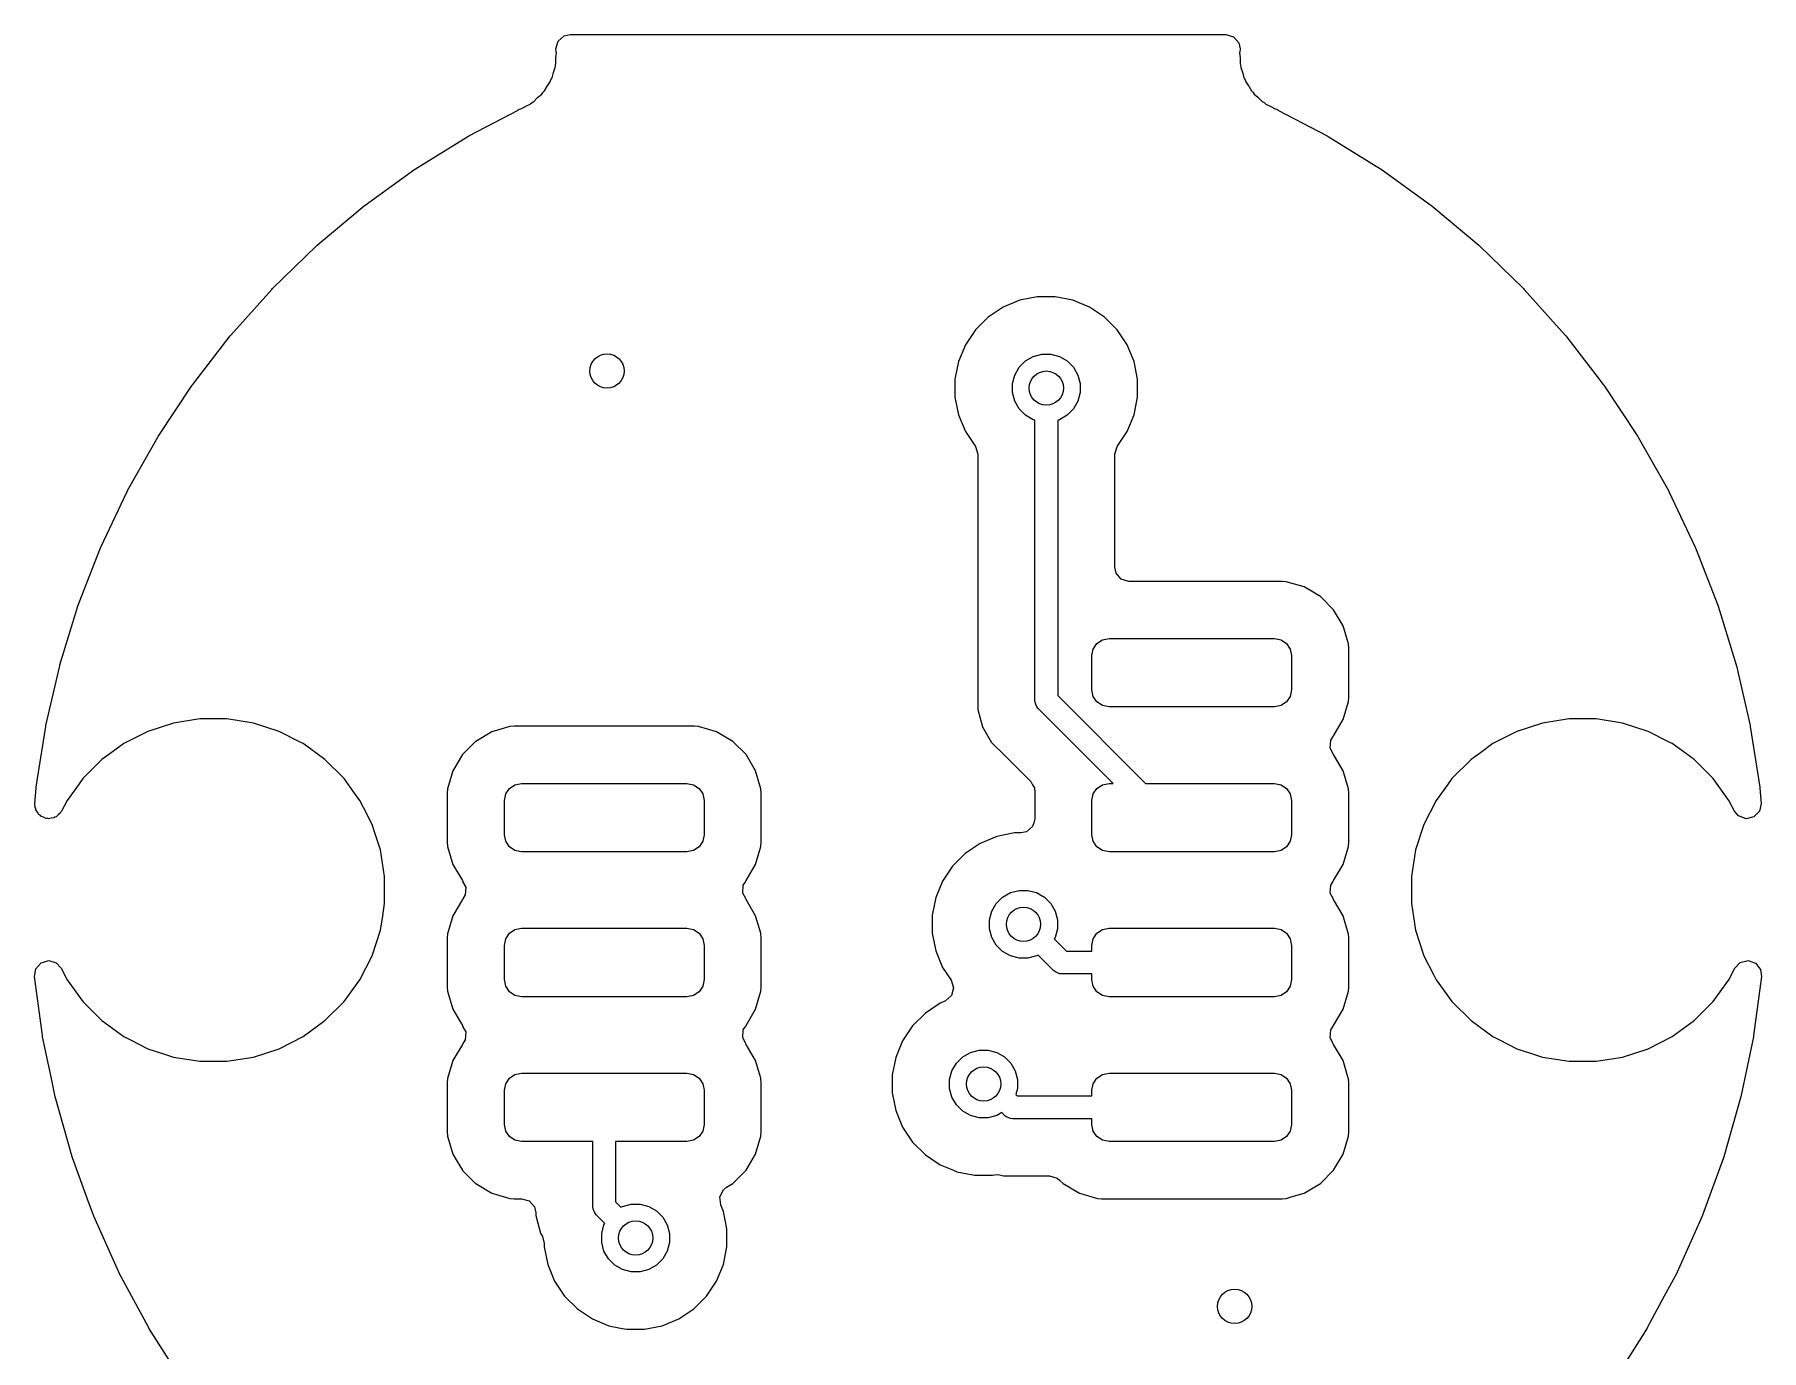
# Model space of a CAD drawing. Extents: x 3.639 to 4.235, y -4.372 to -3.642.
# Drawn here: x 3.639 to 4.235, y -4.096 to -3.642 of the extents above; entities that cross this region are included whole.
import ezdxf

# ---------------------------------------------------------------- set-up
doc = ezdxf.new("R2010")
doc.units = 0
doc.header["$MEASUREMENT"] = 0
doc.layers.add('BLACK', color=7, linetype='CONTINUOUS')

msp = doc.modelspace()

# ---------------------------------------------------------------- linework, layer by layer
at = {"layer": 'BLACK', "linetype": 'CONTINUOUS'}
for p, q in [((3.81898, -3.64663), (3.81975, -3.64399)), ((3.81898, -3.6468), (3.81898, -3.64663)), ((3.81906, -3.64769), (3.81898, -3.6468)), ((3.81975, -3.64399), (3.82183, -3.64219)), ((3.82183, -3.64219), (3.82386, -3.64175)), ((3.82386, -3.64175), (4.05016, -3.64175)), ((4.05016, -3.64175), (4.0528, -3.64253)), ((4.0528, -3.64253), (4.0546, -3.64461)), ((4.0546, -3.64461), (4.05504, -3.64663)), ((4.05504, -3.6468), (4.05496, -3.64769)), ((4.05504, -3.64663), (4.05504, -3.6468)), ((3.81872, -3.65318), (3.81878, -3.65241)), ((3.81878, -3.65241), (3.81898, -3.65167)), ((3.81898, -3.64983), (3.81912, -3.64801)), ((3.81898, -3.65167), (3.81898, -3.64983)), ((3.81912, -3.64801), (3.81906, -3.64769)), ((4.05496, -3.64769), (4.0549, -3.64801)), ((4.0549, -3.64801), (4.0549, -3.64801)), ((4.0549, -3.64801), (4.05504, -3.64983)), ((4.05504, -3.64983), (4.05504, -3.65167)), ((4.05504, -3.65167), (4.05524, -3.65241)), ((4.05524, -3.65241), (4.05527, -3.65286)), ((4.05527, -3.65286), (4.05527, -3.65286)), ((4.05527, -3.65286), (4.0553, -3.65318)), ((3.81606, -3.65943), (3.81699, -3.65807)), ((3.81699, -3.65807), (3.81725, -3.65735)), ((3.81725, -3.65735), (3.81763, -3.65668)), ((3.81763, -3.65668), (3.81811, -3.65491)), ((3.81811, -3.65491), (3.81872, -3.65318)), ((4.0553, -3.65318), (4.0553, -3.65318)), ((4.0553, -3.65318), (4.05585, -3.65473)), ((4.05585, -3.65473), (4.05596, -3.65509)), ((4.05596, -3.65509), (4.05638, -3.65668)), ((4.05638, -3.65668), (4.05654, -3.65696)), ((4.05654, -3.65696), (4.05692, -3.65777)), ((4.05692, -3.65777), (4.05703, -3.65807)), ((4.05703, -3.65807), (4.05703, -3.65807)), ((4.05703, -3.65807), (4.05795, -3.65943)), ((3.81109, -3.665), (3.81137, -3.66484)), ((3.81137, -3.66484), (3.81266, -3.66354)), ((3.81266, -3.66354), (3.81406, -3.66235)), ((3.81406, -3.66235), (3.81449, -3.66172)), ((3.81449, -3.66172), (3.81504, -3.66117)), ((3.81504, -3.66117), (3.81586, -3.65975)), ((3.81586, -3.65975), (3.81606, -3.65943)), ((4.05795, -3.65943), (4.05806, -3.65959)), ((4.05806, -3.65959), (4.05898, -3.66117)), ((4.05898, -3.66117), (4.05952, -3.66172)), ((4.05952, -3.66172), (4.05952, -3.66172)), ((4.05952, -3.66172), (4.05996, -3.66235)), ((4.05996, -3.66235), (4.06121, -3.66342)), ((4.06121, -3.66342), (4.06121, -3.66342)), ((4.06121, -3.66342), (4.06135, -3.66354)), ((4.06135, -3.66354), (4.06265, -3.66484)), ((4.06265, -3.66484), (4.06331, -3.66523)), ((3.78886, -3.67674), (3.80595, -3.6678)), ((3.80595, -3.6678), (3.80599, -3.66778)), ((3.80599, -3.66778), (3.80645, -3.66755)), ((3.80645, -3.66755), (3.80688, -3.66743)), ((3.80688, -3.66743), (3.80841, -3.66655)), ((3.80841, -3.66655), (3.80852, -3.66649)), ((3.80852, -3.66649), (3.80853, -3.66649)), ((3.80853, -3.66649), (3.80863, -3.66644)), ((3.80863, -3.66644), (3.81011, -3.66573)), ((3.81011, -3.66573), (3.81036, -3.66552)), ((3.81036, -3.66552), (3.81109, -3.665)), ((4.06331, -3.66523), (4.0639, -3.66573)), ((4.0639, -3.66573), (4.06538, -3.66644)), ((4.06538, -3.66644), (4.06549, -3.66649)), ((4.06549, -3.66649), (4.06561, -3.66655)), ((4.06561, -3.66655), (4.06714, -3.66743)), ((4.06714, -3.66743), (4.06757, -3.66755)), ((4.06757, -3.66755), (4.06803, -3.66778)), ((4.06803, -3.66778), (4.06804, -3.66779)), ((4.06804, -3.66779), (4.06807, -3.66781)), ((4.06807, -3.66781), (4.08515, -3.67674)), ((3.78856, -3.67692), (3.78886, -3.67674)), ((4.08515, -3.67674), (4.08546, -3.67692)), ((3.77055, -3.68806), (3.78856, -3.67692)), ((4.08546, -3.67692), (4.10346, -3.68806)), ((3.7531, -3.70065), (3.77026, -3.68825)), ((3.77026, -3.68825), (3.77055, -3.68806)), ((4.10346, -3.68806), (4.10375, -3.68825)), ((4.10375, -3.68825), (4.12091, -3.70065)), ((3.75283, -3.70087), (3.7531, -3.70065)), ((4.12091, -3.70065), (4.12119, -3.70087)), ((3.73661, -3.71447), (3.75283, -3.70087)), ((4.12119, -3.70087), (4.13741, -3.71447)), ((3.72114, -3.72944), (3.73635, -3.7147)), ((3.73635, -3.7147), (3.73661, -3.71447)), ((4.13741, -3.71447), (4.13767, -3.7147)), ((4.13767, -3.7147), (4.14526, -3.72206)), ((4.14526, -3.72206), (4.15287, -3.72944)), ((3.70679, -3.74548), (3.7209, -3.72969)), ((3.7209, -3.72969), (3.72114, -3.72944)), ((4.15287, -3.72944), (4.15312, -3.72969)), ((4.15312, -3.72969), (4.16722, -3.74548)), ((3.97326, -3.73585), (3.9681, -3.7393)), ((3.979, -3.73347), (3.97326, -3.73585)), ((3.97326, -3.73585), (3.97326, -3.73585)), ((3.98508, -3.73226), (3.979, -3.73347)), ((3.979, -3.73347), (3.979, -3.73347)), ((3.99129, -3.73226), (3.98508, -3.73226)), ((3.98508, -3.73226), (3.98508, -3.73226)), ((3.99738, -3.73347), (3.99129, -3.73226)), ((3.99129, -3.73226), (3.99129, -3.73226)), ((4.00312, -3.73585), (3.99738, -3.73347)), ((3.99738, -3.73347), (3.99738, -3.73347)), ((4.00828, -3.7393), (4.00312, -3.73585)), ((4.00312, -3.73585), (4.00312, -3.73585)), ((3.9681, -3.7393), (3.96371, -3.74369)), ((3.9681, -3.7393), (3.9681, -3.7393)), ((4.01267, -3.74369), (4.00828, -3.7393)), ((4.00828, -3.7393), (4.00828, -3.7393)), ((3.69363, -3.7625), (3.70657, -3.74574)), ((3.70657, -3.74574), (3.70679, -3.74548)), ((3.96371, -3.74369), (3.96026, -3.74885)), ((3.96371, -3.74369), (3.96371, -3.74369)), ((4.01612, -3.74885), (4.01267, -3.74369)), ((4.01267, -3.74369), (4.01267, -3.74369)), ((4.16722, -3.74548), (4.16745, -3.74575)), ((4.16745, -3.74575), (4.17392, -3.75412)), ((3.96026, -3.74885), (3.95788, -3.75459)), ((3.96026, -3.74885), (3.96026, -3.74885)), ((3.981, -3.75441), (3.98367, -3.75287)), ((3.98367, -3.75287), (3.98665, -3.75207)), ((3.98665, -3.75207), (3.98973, -3.75207)), ((3.98973, -3.75207), (3.99271, -3.75287)), ((3.99271, -3.75287), (3.99538, -3.75441)), ((4.01849, -3.75459), (4.01612, -3.74885)), ((4.01612, -3.74885), (4.01612, -3.74885)), ((4.17392, -3.75412), (4.17787, -3.75924)), ((3.95788, -3.75459), (3.95667, -3.76068)), ((3.95788, -3.75459), (3.95788, -3.75459)), ((3.97648, -3.76224), (3.97728, -3.75926)), ((3.97728, -3.75926), (3.97882, -3.75659)), ((3.97882, -3.75659), (3.981, -3.75441)), ((3.99538, -3.75441), (3.99756, -3.75659)), ((3.99756, -3.75659), (3.9991, -3.75926)), ((3.9991, -3.75926), (3.9999, -3.76224)), ((4.0197, -3.76068), (4.01849, -3.75459)), ((4.01849, -3.75459), (4.01849, -3.75459)), ((4.01849, -3.75459), (4.01849, -3.75459)), ((4.17787, -3.75924), (4.18038, -3.7625)), ((3.68173, -3.78043), (3.69343, -3.76279)), ((3.69343, -3.76279), (3.69363, -3.7625)), ((3.95667, -3.76068), (3.95667, -3.76688)), ((3.97648, -3.76532), (3.97648, -3.76224)), ((3.97728, -3.7683), (3.97648, -3.76532)), ((3.9999, -3.76532), (3.9991, -3.7683)), ((3.9999, -3.76224), (3.9999, -3.76532)), ((4.0197, -3.76688), (4.0197, -3.76068)), ((4.0197, -3.76068), (4.0197, -3.76068)), ((4.0197, -3.76068), (4.0197, -3.76068)), ((4.18038, -3.7625), (4.18059, -3.76279)), ((4.18059, -3.76279), (4.19229, -3.78043)), ((3.95667, -3.76688), (3.95788, -3.77297)), ((3.97882, -3.77097), (3.97728, -3.7683)), ((3.981, -3.77315), (3.97882, -3.77097)), ((3.99756, -3.77097), (3.99538, -3.77315)), ((3.9991, -3.7683), (3.99756, -3.77097)), ((4.01849, -3.77297), (4.0197, -3.76688)), ((3.95788, -3.77297), (3.95788, -3.77297)), ((3.95788, -3.77297), (3.96026, -3.77871)), ((3.98367, -3.77469), (3.981, -3.77315)), ((3.98425, -3.77485), (3.98367, -3.77469)), ((3.98425, -3.87153), (3.98425, -3.77485)), ((3.99271, -3.77469), (3.99213, -3.77485)), ((3.99213, -3.77485), (3.99213, -3.8699)), ((3.99538, -3.77315), (3.99271, -3.77469)), ((4.01612, -3.77871), (4.01849, -3.77297)), ((3.67114, -3.79917), (3.68154, -3.78073)), ((3.68154, -3.78073), (3.68173, -3.78043)), ((3.96026, -3.77871), (3.96026, -3.77871)), ((3.96026, -3.77871), (3.96372, -3.78389)), ((3.96372, -3.78389), (3.96455, -3.78652)), ((4.01183, -3.7866), (4.01261, -3.78397)), ((4.01261, -3.78397), (4.01265, -3.78389)), ((4.01265, -3.78389), (4.01612, -3.77871)), ((4.01612, -3.77871), (4.01612, -3.77871)), ((4.01612, -3.77871), (4.01612, -3.77871)), ((4.19229, -3.78043), (4.19247, -3.78073)), ((4.19247, -3.78073), (4.19579, -3.7866)), ((3.96455, -3.78652), (3.96455, -3.7866)), ((3.96455, -3.7866), (3.96455, -3.86812)), ((4.01183, -3.82561), (4.01183, -3.7866)), ((4.19579, -3.7866), (4.20287, -3.79917)), ((3.66193, -3.81862), (3.67098, -3.79948)), ((3.67098, -3.79948), (3.67114, -3.79917)), ((4.20287, -3.79917), (4.20304, -3.79948)), ((4.20304, -3.79948), (4.21209, -3.81862)), ((3.65529, -3.83571), (3.66179, -3.81894)), ((3.66179, -3.81894), (3.66193, -3.81862)), ((4.21209, -3.81862), (4.21222, -3.81894)), ((4.21222, -3.81894), (4.21988, -3.83868)), ((4.01227, -3.82764), (4.01183, -3.82561)), ((4.01407, -3.82972), (4.01227, -3.82764)), ((4.01671, -3.83049), (4.01407, -3.82972)), ((4.06952, -3.83049), (4.01671, -3.83049)), ((4.07097, -3.83061), (4.06952, -3.83049)), ((4.06952, -3.83049), (4.06952, -3.83049)), ((4.07718, -3.83241), (4.07097, -3.83061)), ((4.07097, -3.83061), (4.07097, -3.83061)), ((3.65414, -3.83868), (3.65529, -3.83571)), ((4.08275, -3.83571), (4.07718, -3.83241)), ((4.07718, -3.83241), (4.07718, -3.83241)), ((4.08733, -3.84028), (4.08275, -3.83571)), ((4.08275, -3.83571), (4.08275, -3.83571)), ((3.64781, -3.85925), (3.65402, -3.83901)), ((3.65402, -3.83901), (3.65414, -3.83868)), ((4.09062, -3.84585), (4.08733, -3.84028)), ((4.08733, -3.84028), (4.08733, -3.84028)), ((4.08733, -3.84028), (4.08733, -3.84028)), ((4.21988, -3.83868), (4.21999, -3.83901)), ((4.21999, -3.83901), (4.22621, -3.85925)), ((4.09243, -3.85206), (4.09062, -3.84585)), ((4.00394, -3.8561), (4.00439, -3.85384)), ((4.00439, -3.85384), (4.00567, -3.85193)), ((4.00567, -3.85193), (4.00758, -3.85065)), ((4.00758, -3.85065), (4.00984, -3.8502)), ((4.00984, -3.8502), (4.06693, -3.8502)), ((4.06693, -3.8502), (4.06919, -3.85065)), ((4.06919, -3.85065), (4.0711, -3.85193)), ((4.0711, -3.85193), (4.07239, -3.85384)), ((4.07239, -3.85384), (4.07283, -3.8561)), ((4.09254, -3.85352), (4.09243, -3.85206)), ((4.09254, -3.8705), (4.09254, -3.85352)), ((3.64297, -3.88022), (3.64772, -3.85959)), ((3.64772, -3.85959), (3.64781, -3.85925)), ((4.00394, -3.86791), (4.00394, -3.8561)), ((4.07283, -3.8561), (4.07283, -3.86791)), ((4.22621, -3.85925), (4.2263, -3.85959)), ((4.2263, -3.85959), (4.23105, -3.88022)), ((3.96455, -3.86812), (3.96455, -3.86812)), ((3.96455, -3.86812), (3.96455, -3.87465)), ((3.98433, -3.8723), (3.98425, -3.87153)), ((3.98492, -3.87372), (3.98433, -3.8723)), ((3.99213, -3.8699), (4.02242, -3.9002)), ((4.00439, -3.87017), (4.00394, -3.86791)), ((4.00567, -3.87209), (4.00439, -3.87017)), ((4.00758, -3.87337), (4.00567, -3.87209)), ((4.00984, -3.87382), (4.00758, -3.87337)), ((4.06919, -3.87337), (4.06693, -3.87382)), ((4.0711, -3.87209), (4.06919, -3.87337)), ((4.07239, -3.87017), (4.0711, -3.87209)), ((4.07283, -3.86791), (4.07239, -3.87017)), ((4.09062, -3.87817), (4.09243, -3.87195)), ((4.09243, -3.87195), (4.09254, -3.8705)), ((3.68695, -3.87939), (3.67811, -3.88226)), ((3.69614, -3.87793), (3.68695, -3.87939)), ((3.70544, -3.87793), (3.69614, -3.87793)), ((3.69614, -3.87793), (3.69614, -3.87793)), ((3.71462, -3.87939), (3.70544, -3.87793)), ((3.70544, -3.87793), (3.70544, -3.87793)), ((3.72346, -3.88226), (3.71462, -3.87939)), ((3.96455, -3.87465), (3.96455, -3.87465)), ((3.96455, -3.87465), (3.96455, -3.87465)), ((3.96455, -3.87465), (3.96616, -3.88066)), ((3.98541, -3.87432), (3.98492, -3.87372)), ((4.01128, -3.9002), (3.98541, -3.87432)), ((4.06693, -3.87382), (4.00984, -3.87382)), ((4.08733, -3.88373), (4.09062, -3.87817)), ((4.15939, -3.87939), (4.15055, -3.88226)), ((4.16858, -3.87793), (4.15939, -3.87939)), ((4.17788, -3.87793), (4.16858, -3.87793)), ((4.16858, -3.87793), (4.16858, -3.87793)), ((4.18706, -3.87939), (4.17788, -3.87793)), ((4.17788, -3.87793), (4.17788, -3.87793)), ((4.19591, -3.88226), (4.18706, -3.87939)), ((3.64011, -3.89852), (3.6429, -3.88056)), ((3.6429, -3.88056), (3.64297, -3.88022)), ((3.67811, -3.88226), (3.66983, -3.88648)), ((3.7309, -3.88605), (3.72346, -3.88226)), ((3.79683, -3.88241), (3.79127, -3.88571)), ((3.80305, -3.88061), (3.79683, -3.88241)), ((3.79683, -3.88241), (3.79683, -3.88241)), ((3.8045, -3.88049), (3.80305, -3.88061)), ((3.80305, -3.88061), (3.80305, -3.88061)), ((3.86676, -3.88049), (3.8045, -3.88049)), ((3.8045, -3.88049), (3.8045, -3.88049)), ((3.86821, -3.88061), (3.86676, -3.88049)), ((3.86676, -3.88049), (3.86676, -3.88049)), ((3.87442, -3.88241), (3.86821, -3.88061)), ((3.86821, -3.88061), (3.86821, -3.88061)), ((3.87443, -3.88241), (3.87442, -3.88241)), ((3.87999, -3.88571), (3.87443, -3.88241)), ((3.96616, -3.88066), (3.96708, -3.88226)), ((3.96708, -3.88226), (3.96927, -3.88605)), ((4.08619, -3.88805), (4.08638, -3.8853)), ((4.08638, -3.8853), (4.0872, -3.88403)), ((4.08714, -3.88398), (4.08733, -3.88374)), ((4.0872, -3.88403), (4.08714, -3.88398)), ((4.08733, -3.88374), (4.08733, -3.88373)), ((4.15055, -3.88226), (4.14227, -3.88648)), ((4.20334, -3.88605), (4.19591, -3.88226)), ((4.23105, -3.88022), (4.23111, -3.88056)), ((4.23111, -3.88056), (4.23437, -3.90148)), ((3.66553, -3.8896), (3.6623, -3.89195)), ((3.66983, -3.88648), (3.66553, -3.8896)), ((3.73175, -3.88648), (3.7309, -3.88605)), ((3.73927, -3.89195), (3.73175, -3.88648)), ((3.78669, -3.89028), (3.7834, -3.89585)), ((3.79126, -3.88571), (3.78669, -3.89028)), ((3.78669, -3.89028), (3.78669, -3.89028)), ((3.79127, -3.88571), (3.79126, -3.88571)), ((3.88457, -3.89028), (3.87999, -3.88571)), ((3.87999, -3.88571), (3.87999, -3.88571)), ((3.88786, -3.89585), (3.88457, -3.89028)), ((3.88457, -3.89028), (3.88457, -3.89028)), ((3.88457, -3.89028), (3.88457, -3.89028)), ((3.96927, -3.88605), (3.96927, -3.88605)), ((3.96927, -3.88605), (3.97395, -3.89073)), ((3.97395, -3.89073), (3.97395, -3.89073)), ((3.97395, -3.89073), (3.98282, -3.8996)), ((4.08723, -3.88996), (4.08619, -3.88805)), ((4.08714, -3.89004), (4.08723, -3.88996)), ((4.08733, -3.89028), (4.08714, -3.89004)), ((4.09062, -3.89585), (4.08733, -3.89028)), ((4.08733, -3.89028), (4.08733, -3.89028)), ((4.13797, -3.8896), (4.13474, -3.89195)), ((4.14227, -3.88648), (4.13797, -3.8896)), ((4.20419, -3.88648), (4.20334, -3.88605)), ((4.21171, -3.89195), (4.20419, -3.88648)), ((3.6623, -3.89195), (3.65573, -3.89852)), ((3.6623, -3.89195), (3.6623, -3.89195)), ((3.6623, -3.89195), (3.6623, -3.89195)), ((3.74585, -3.89852), (3.73927, -3.89195)), ((3.7834, -3.89585), (3.78159, -3.90206)), ((3.7834, -3.89585), (3.7834, -3.89585)), ((3.88966, -3.90202), (3.88786, -3.89585)), ((3.88786, -3.89585), (3.88786, -3.89585)), ((3.88786, -3.89585), (3.88786, -3.89585)), ((4.09241, -3.90202), (4.09062, -3.89585)), ((4.09062, -3.89585), (4.09062, -3.89585)), ((4.09062, -3.89585), (4.09062, -3.89585)), ((4.13474, -3.89195), (4.12817, -3.89852)), ((4.13474, -3.89195), (4.13474, -3.89195)), ((4.13474, -3.89195), (4.13474, -3.89195)), ((4.21829, -3.89852), (4.21171, -3.89195)), ((3.63917, -3.90711), (3.63961, -3.90183)), ((3.63961, -3.90183), (3.63965, -3.90148)), ((3.63965, -3.90148), (3.64011, -3.89852)), ((3.65417, -3.90067), (3.65026, -3.90605)), ((3.65573, -3.89852), (3.65417, -3.90067)), ((3.65573, -3.89852), (3.65573, -3.89852)), ((3.65573, -3.89852), (3.65573, -3.89852)), ((3.74947, -3.90352), (3.74585, -3.89852)), ((3.78159, -3.90206), (3.78148, -3.90352)), ((3.78159, -3.90206), (3.78159, -3.90206)), ((3.80163, -3.90384), (3.80291, -3.90193)), ((3.80291, -3.90193), (3.80483, -3.90065)), ((3.80483, -3.90065), (3.80709, -3.9002)), ((3.80709, -3.9002), (3.86417, -3.9002)), ((3.86417, -3.9002), (3.86643, -3.90065)), ((3.86643, -3.90065), (3.86835, -3.90193)), ((3.86835, -3.90193), (3.86963, -3.90384)), ((3.88967, -3.90206), (3.88966, -3.90202)), ((3.88978, -3.90352), (3.88967, -3.90206)), ((3.98282, -3.8996), (3.9834, -3.90067)), ((3.9834, -3.90067), (3.98406, -3.90169)), ((3.98406, -3.90169), (3.98408, -3.90191)), ((3.98408, -3.90191), (3.98414, -3.90202)), ((3.98414, -3.90202), (3.98425, -3.90307)), ((3.98425, -3.90325), (3.98423, -3.90352)), ((3.98425, -3.90307), (3.98425, -3.90325)), ((4.00439, -3.90384), (4.00567, -3.90193)), ((4.00567, -3.90193), (4.00758, -3.90065)), ((4.00758, -3.90065), (4.00984, -3.9002)), ((4.00984, -3.9002), (4.01128, -3.9002)), ((4.02242, -3.9002), (4.06693, -3.9002)), ((4.06693, -3.9002), (4.06919, -3.90065)), ((4.06919, -3.90065), (4.0711, -3.90193)), ((4.0711, -3.90193), (4.07239, -3.90384)), ((4.09243, -3.90206), (4.09241, -3.90202)), ((4.09254, -3.90352), (4.09243, -3.90206)), ((4.12661, -3.90067), (4.1227, -3.90605)), ((4.12817, -3.89852), (4.12661, -3.90067)), ((4.12817, -3.89852), (4.12817, -3.89852)), ((4.12817, -3.89852), (4.12817, -3.89852)), ((4.22293, -3.90492), (4.21829, -3.89852)), ((4.23437, -3.90148), (4.23441, -3.90183)), ((4.23441, -3.90183), (4.23484, -3.90711)), ((3.63926, -3.90849), (3.63917, -3.90711)), ((3.63944, -3.90883), (3.63926, -3.90849)), ((3.63951, -3.90935), (3.63944, -3.90883)), ((3.65026, -3.90605), (3.64839, -3.90973)), ((3.75131, -3.90605), (3.74947, -3.90352)), ((3.75256, -3.90849), (3.75131, -3.90605)), ((3.75553, -3.91433), (3.75256, -3.90849)), ((3.78148, -3.90352), (3.78148, -3.9205)), ((3.80118, -3.9061), (3.80163, -3.90384)), ((3.80118, -3.91791), (3.80118, -3.9061)), ((3.86963, -3.90384), (3.87008, -3.9061)), ((3.87008, -3.9061), (3.87008, -3.91791)), ((3.88978, -3.9205), (3.88978, -3.90352)), ((3.98423, -3.90352), (3.98423, -3.91243)), ((4.00394, -3.9061), (4.00439, -3.90384)), ((4.00394, -3.91791), (4.00394, -3.9061)), ((4.07239, -3.90384), (4.07283, -3.9061)), ((4.07283, -3.9061), (4.07283, -3.91791)), ((4.09254, -3.9205), (4.09254, -3.90352)), ((4.1227, -3.90605), (4.11848, -3.91433)), ((4.22375, -3.90605), (4.22293, -3.90492)), ((4.22563, -3.90973), (4.22375, -3.90605)), ((4.23484, -3.90711), (4.23429, -3.9098)), ((3.6401, -3.91009), (3.63951, -3.90935)), ((3.64055, -3.91092), (3.6401, -3.91009)), ((3.64094, -3.91114), (3.64055, -3.91092)), ((3.64122, -3.9115), (3.64094, -3.91114)), ((3.64212, -3.9118), (3.64122, -3.9115)), ((3.64295, -3.91227), (3.64212, -3.9118)), ((3.6434, -3.91224), (3.64295, -3.91227)), ((3.64383, -3.91239), (3.6434, -3.91224)), ((3.64475, -3.91216), (3.64383, -3.91239)), ((3.64569, -3.9121), (3.64475, -3.91216)), ((3.64606, -3.91183), (3.64569, -3.9121)), ((3.6465, -3.91173), (3.64606, -3.91183)), ((3.64715, -3.91104), (3.6465, -3.91173)), ((3.64791, -3.91048), (3.64715, -3.91104)), ((3.64808, -3.91005), (3.64791, -3.91048)), ((3.64839, -3.90973), (3.64808, -3.91005)), ((3.75636, -3.91687), (3.75553, -3.91433)), ((3.75553, -3.91433), (3.75553, -3.91433)), ((3.75553, -3.91433), (3.75553, -3.91433)), ((3.98345, -3.91507), (3.9824, -3.91597)), ((3.98346, -3.91506), (3.98345, -3.91506)), ((3.98345, -3.91506), (3.98345, -3.91507)), ((3.98384, -3.91376), (3.98346, -3.91506)), ((3.98423, -3.91243), (3.98384, -3.91376)), ((4.11848, -3.91433), (4.11561, -3.92317)), ((4.2271, -3.91145), (4.22563, -3.90973)), ((4.22968, -3.91238), (4.2271, -3.91145)), ((4.23236, -3.91177), (4.22968, -3.91238)), ((4.23429, -3.9098), (4.23236, -3.91177)), ((3.75841, -3.92317), (3.75636, -3.91687)), ((3.78148, -3.9205), (3.78159, -3.92195)), ((3.80163, -3.92017), (3.80118, -3.91791)), ((3.80291, -3.92209), (3.80163, -3.92017)), ((3.86963, -3.92017), (3.86835, -3.92209)), ((3.87008, -3.91791), (3.86963, -3.92017)), ((3.88967, -3.92195), (3.88978, -3.9205)), ((3.96539, -3.92089), (3.96022, -3.92434)), ((3.97112, -3.91851), (3.96539, -3.92089)), ((3.96539, -3.92089), (3.96539, -3.92089)), ((3.97721, -3.9173), (3.97112, -3.91851)), ((3.97112, -3.91851), (3.97112, -3.91851)), ((3.97935, -3.9173), (3.97721, -3.9173)), ((3.98134, -3.91687), (3.97935, -3.9173)), ((3.98137, -3.91687), (3.98134, -3.91687)), ((3.98138, -3.91686), (3.98137, -3.91686)), ((3.98137, -3.91686), (3.98137, -3.91687)), ((3.9824, -3.91597), (3.98138, -3.91686)), ((4.00439, -3.92017), (4.00394, -3.91791)), ((4.00567, -3.92209), (4.00439, -3.92017)), ((4.07239, -3.92017), (4.0711, -3.92209)), ((4.07283, -3.91791), (4.07239, -3.92017)), ((4.09243, -3.92195), (4.09254, -3.9205)), ((3.75986, -3.93236), (3.75841, -3.92317)), ((3.78159, -3.92195), (3.78159, -3.92195)), ((3.78159, -3.92195), (3.7834, -3.92817)), ((3.80483, -3.92337), (3.80291, -3.92209)), ((3.80709, -3.92382), (3.80483, -3.92337)), ((3.86417, -3.92382), (3.80709, -3.92382)), ((3.86643, -3.92337), (3.86417, -3.92382)), ((3.86835, -3.92209), (3.86643, -3.92337)), ((3.88786, -3.92817), (3.88967, -3.92195)), ((3.96022, -3.92434), (3.95584, -3.92873)), ((3.96022, -3.92434), (3.96022, -3.92434)), ((4.00758, -3.92337), (4.00567, -3.92209)), ((4.00984, -3.92382), (4.00758, -3.92337)), ((4.06693, -3.92382), (4.00984, -3.92382)), ((4.06919, -3.92337), (4.06693, -3.92382)), ((4.0711, -3.92209), (4.06919, -3.92337)), ((4.09062, -3.92817), (4.09243, -3.92195)), ((4.11561, -3.92317), (4.11415, -3.93236)), ((3.75986, -3.94166), (3.75986, -3.93236)), ((3.7834, -3.92817), (3.7834, -3.92817)), ((3.7834, -3.92817), (3.78669, -3.93373)), ((3.88457, -3.93373), (3.88786, -3.92817)), ((3.95584, -3.92873), (3.95239, -3.93389)), ((3.95584, -3.92873), (3.95584, -3.92873)), ((4.08733, -3.93373), (4.09062, -3.92817)), ((4.11415, -3.93236), (4.11415, -3.94166)), ((3.78669, -3.93373), (3.78688, -3.93398)), ((3.78688, -3.93398), (3.78678, -3.93405)), ((3.78678, -3.93405), (3.78783, -3.93597)), ((3.78763, -3.93871), (3.78681, -3.93999)), ((3.78783, -3.93597), (3.78763, -3.93871)), ((3.88343, -3.93805), (3.88363, -3.9353)), ((3.88448, -3.93996), (3.88343, -3.93805)), ((3.88363, -3.9353), (3.88445, -3.93403)), ((3.88438, -3.93398), (3.88457, -3.93374)), ((3.88445, -3.93403), (3.88438, -3.93398)), ((3.88457, -3.93374), (3.88457, -3.93373)), ((3.95239, -3.93389), (3.95001, -3.93963)), ((3.95239, -3.93389), (3.95239, -3.93389)), ((3.97312, -3.93945), (3.9758, -3.93791)), ((3.9758, -3.93791), (3.97877, -3.93711)), ((3.97877, -3.93711), (3.98186, -3.93711)), ((3.98186, -3.93711), (3.98483, -3.93791)), ((3.98483, -3.93791), (3.98751, -3.93945)), ((4.08619, -3.93805), (4.08638, -3.9353)), ((4.08723, -3.93996), (4.08619, -3.93805)), ((4.08638, -3.9353), (4.0872, -3.93403)), ((4.08714, -3.93398), (4.08733, -3.93374)), ((4.0872, -3.93403), (4.08714, -3.93398)), ((4.08733, -3.93374), (4.08733, -3.93373)), ((3.7592, -3.94585), (3.75986, -3.94166)), ((3.78669, -3.94028), (3.7834, -3.94585)), ((3.78688, -3.94004), (3.78669, -3.94028)), ((3.78681, -3.93999), (3.78688, -3.94004)), ((3.88438, -3.94004), (3.88448, -3.93996)), ((3.88457, -3.94028), (3.88438, -3.94004)), ((3.88786, -3.94585), (3.88457, -3.94028)), ((3.88457, -3.94028), (3.88457, -3.94028)), ((3.95001, -3.93963), (3.9488, -3.94571)), ((3.95001, -3.93963), (3.95001, -3.93963)), ((3.9686, -3.94728), (3.9694, -3.9443)), ((3.9694, -3.9443), (3.97094, -3.94163)), ((3.97094, -3.94163), (3.97312, -3.93945)), ((3.98751, -3.93945), (3.98969, -3.94163)), ((3.98969, -3.94163), (3.99123, -3.9443)), ((3.99123, -3.9443), (3.99202, -3.94728)), ((4.08714, -3.94004), (4.08723, -3.93996)), ((4.08733, -3.94028), (4.08714, -3.94004)), ((4.09062, -3.94585), (4.08733, -3.94028)), ((4.08733, -3.94028), (4.08733, -3.94028)), ((4.11415, -3.94166), (4.11561, -3.95084)), ((3.75553, -3.95968), (3.75841, -3.95084)), ((3.75841, -3.95084), (3.7592, -3.94585)), ((3.7834, -3.94585), (3.78159, -3.95206)), ((3.7834, -3.94585), (3.7834, -3.94585)), ((3.80291, -3.95193), (3.80483, -3.95065)), ((3.80483, -3.95065), (3.80709, -3.9502)), ((3.80709, -3.9502), (3.86417, -3.9502)), ((3.86417, -3.9502), (3.86643, -3.95065)), ((3.86643, -3.95065), (3.86835, -3.95193)), ((3.88963, -3.95192), (3.88786, -3.94585)), ((3.88786, -3.94585), (3.88786, -3.94585)), ((3.88786, -3.94585), (3.88786, -3.94585)), ((3.9488, -3.94571), (3.9488, -3.95192)), ((3.9686, -3.95036), (3.9686, -3.94728)), ((3.9694, -3.95334), (3.9686, -3.95036)), ((3.99202, -3.95036), (3.99123, -3.95334)), ((3.99202, -3.94728), (3.99202, -3.95036)), ((4.00567, -3.95193), (4.00758, -3.95065)), ((4.00758, -3.95065), (4.00984, -3.9502)), ((4.00984, -3.9502), (4.06693, -3.9502)), ((4.06693, -3.9502), (4.06919, -3.95065)), ((4.06919, -3.95065), (4.0711, -3.95193)), ((4.09238, -3.95192), (4.09062, -3.94585)), ((4.09062, -3.94585), (4.09062, -3.94585)), ((4.09062, -3.94585), (4.09062, -3.94585)), ((4.11561, -3.95084), (4.11848, -3.95968)), ((3.78159, -3.95206), (3.78148, -3.95352)), ((3.78148, -3.95352), (3.78148, -3.9705)), ((3.78159, -3.95206), (3.78159, -3.95206)), ((3.80118, -3.9561), (3.80163, -3.95384)), ((3.80118, -3.96791), (3.80118, -3.9561)), ((3.80163, -3.95384), (3.80291, -3.95193)), ((3.86835, -3.95193), (3.86963, -3.95384)), ((3.86963, -3.95384), (3.87008, -3.9561)), ((3.87008, -3.9561), (3.87008, -3.96791)), ((3.88967, -3.95206), (3.88963, -3.95192)), ((3.88978, -3.95352), (3.88967, -3.95206)), ((3.88978, -3.9705), (3.88978, -3.95352)), ((3.9488, -3.95192), (3.95001, -3.95801)), ((3.97094, -3.95601), (3.9694, -3.95334)), ((3.97312, -3.95819), (3.97094, -3.95601)), ((3.99123, -3.95334), (3.99093, -3.95386)), ((3.99093, -3.95386), (3.99513, -3.95807)), ((4.00394, -3.9561), (4.00439, -3.95384)), ((4.00394, -3.95807), (4.00394, -3.9561)), ((4.00439, -3.95384), (4.00567, -3.95193)), ((4.0711, -3.95193), (4.07239, -3.95384)), ((4.07239, -3.95384), (4.07283, -3.9561)), ((4.07283, -3.9561), (4.07283, -3.96791)), ((4.09243, -3.95206), (4.09238, -3.95192)), ((4.09254, -3.95352), (4.09243, -3.95206)), ((4.09254, -3.9705), (4.09254, -3.95352)), ((3.63946, -3.96414), (3.64128, -3.96207)), ((3.64128, -3.96207), (3.64393, -3.96132)), ((3.64393, -3.96132), (3.64656, -3.96212)), ((3.64656, -3.96212), (3.64823, -3.96399)), ((3.75131, -3.96797), (3.75553, -3.95968)), ((3.95001, -3.95801), (3.95001, -3.95801)), ((3.95001, -3.95801), (3.95239, -3.96375)), ((3.9758, -3.95973), (3.97312, -3.95819)), ((3.97877, -3.96053), (3.9758, -3.95973)), ((3.98186, -3.96053), (3.97877, -3.96053)), ((3.98483, -3.95973), (3.98186, -3.96053)), ((3.98536, -3.95943), (3.98483, -3.95973)), ((3.99072, -3.96479), (3.98536, -3.95943)), ((3.99513, -3.95807), (4.00394, -3.95807)), ((4.11848, -3.95968), (4.12175, -3.9661)), ((4.22578, -3.96399), (4.22767, -3.96199)), ((4.22767, -3.96199), (4.23034, -3.96133)), ((4.23034, -3.96133), (4.23294, -3.96222)), ((4.23294, -3.96222), (4.23465, -3.96437)), ((3.63905, -3.96685), (3.63946, -3.96414)), ((3.64074, -3.97946), (3.63905, -3.96685)), ((3.64823, -3.96399), (3.65026, -3.96797)), ((3.65026, -3.96797), (3.65026, -3.96797)), ((3.65026, -3.96797), (3.65573, -3.97549)), ((3.74585, -3.97549), (3.75131, -3.96797)), ((3.80163, -3.97017), (3.80118, -3.96791)), ((3.87008, -3.96791), (3.86963, -3.97017)), ((3.95239, -3.96375), (3.95239, -3.96375)), ((3.95239, -3.96375), (3.95533, -3.96815)), ((3.95533, -3.96815), (3.95615, -3.97078)), ((3.99132, -3.96528), (3.99072, -3.96479)), ((3.99274, -3.96587), (3.99132, -3.96528)), ((3.9935, -3.96594), (3.99274, -3.96587)), ((4.00394, -3.96594), (3.9935, -3.96594)), ((4.00394, -3.96791), (4.00394, -3.96594)), ((4.00439, -3.97017), (4.00394, -3.96791)), ((4.07283, -3.96791), (4.07239, -3.97017)), ((4.12175, -3.9661), (4.1227, -3.96797)), ((4.1227, -3.96797), (4.12817, -3.97549)), ((4.21829, -3.97549), (4.22375, -3.96797)), ((4.22375, -3.96797), (4.22578, -3.96399)), ((4.23497, -3.96685), (4.23223, -3.98726)), ((4.23465, -3.96437), (4.23497, -3.96685)), ((3.78148, -3.9705), (3.78159, -3.97195)), ((3.78159, -3.97195), (3.78159, -3.97195)), ((3.78159, -3.97195), (3.7834, -3.97817)), ((3.80291, -3.97209), (3.80163, -3.97017)), ((3.80483, -3.97337), (3.80291, -3.97209)), ((3.80709, -3.97382), (3.80483, -3.97337)), ((3.86417, -3.97382), (3.80709, -3.97382)), ((3.86643, -3.97337), (3.86417, -3.97382)), ((3.86835, -3.97209), (3.86643, -3.97337)), ((3.86963, -3.97017), (3.86835, -3.97209)), ((3.88786, -3.97817), (3.88967, -3.97195)), ((3.88967, -3.97195), (3.88978, -3.9705)), ((3.95542, -3.97343), (3.95338, -3.97527)), ((3.95615, -3.97078), (3.95542, -3.97343)), ((4.00567, -3.97209), (4.00439, -3.97017)), ((4.00758, -3.97337), (4.00567, -3.97209)), ((4.00984, -3.97382), (4.00758, -3.97337)), ((4.06693, -3.97382), (4.00984, -3.97382)), ((4.06919, -3.97337), (4.06693, -3.97382)), ((4.0711, -3.97209), (4.06919, -3.97337)), ((4.07239, -3.97017), (4.0711, -3.97209)), ((4.09062, -3.97817), (4.09243, -3.97195)), ((4.09243, -3.97195), (4.09254, -3.9705)), ((3.64178, -3.98726), (3.64074, -3.97946)), ((3.65573, -3.97549), (3.6623, -3.98207)), ((3.73927, -3.98207), (3.74585, -3.97549)), ((3.7834, -3.97817), (3.7834, -3.97817)), ((3.7834, -3.97817), (3.7834, -3.97817)), ((3.7834, -3.97817), (3.78416, -3.97946)), ((3.78416, -3.97946), (3.78669, -3.98373)), ((3.88457, -3.98373), (3.88786, -3.97817)), ((3.94645, -3.97946), (3.94206, -3.98385)), ((3.95161, -3.97601), (3.94645, -3.97946)), ((3.94645, -3.97946), (3.94645, -3.97946)), ((3.95314, -3.97537), (3.95161, -3.97601)), ((3.95161, -3.97601), (3.95161, -3.97601)), ((3.95338, -3.97527), (3.95314, -3.97537)), ((4.08733, -3.98373), (4.09062, -3.97817)), ((4.12817, -3.97549), (4.13474, -3.98207)), ((4.21171, -3.98207), (4.21829, -3.97549)), ((3.6623, -3.98207), (3.66983, -3.98753)), ((3.73175, -3.98753), (3.73927, -3.98207)), ((3.78669, -3.98373), (3.78688, -3.98398)), ((3.78688, -3.98398), (3.78678, -3.98405)), ((3.78678, -3.98405), (3.78783, -3.98597)), ((3.78783, -3.98597), (3.78763, -3.98871)), ((3.88343, -3.98805), (3.88363, -3.9853)), ((3.88363, -3.9853), (3.88445, -3.98403)), ((3.88438, -3.98398), (3.88457, -3.98374)), ((3.88445, -3.98403), (3.88438, -3.98398)), ((3.88457, -3.98374), (3.88457, -3.98373)), ((3.94206, -3.98385), (3.93861, -3.98901)), ((3.94206, -3.98385), (3.94206, -3.98385)), ((4.08619, -3.98805), (4.08638, -3.9853)), ((4.08638, -3.9853), (4.0872, -3.98403)), ((4.08714, -3.98398), (4.08733, -3.98374)), ((4.0872, -3.98403), (4.08714, -3.98398)), ((4.08733, -3.98374), (4.08733, -3.98373)), ((4.13474, -3.98207), (4.14227, -3.98753)), ((4.20419, -3.98753), (4.21171, -3.98207)), ((3.64184, -3.98761), (3.64178, -3.98726)), ((3.64485, -4.00206), (3.64184, -3.98761)), ((3.66983, -3.98753), (3.67214, -3.98871)), ((3.67214, -3.98871), (3.67811, -3.99175)), ((3.67811, -3.99175), (3.67811, -3.99175)), ((3.67811, -3.99175), (3.67811, -3.99175)), ((3.67811, -3.99175), (3.68285, -3.99329)), ((3.71462, -3.99463), (3.72346, -3.99175)), ((3.72346, -3.99175), (3.73175, -3.98753)), ((3.78669, -3.99028), (3.7834, -3.99585)), ((3.78688, -3.99004), (3.78669, -3.99028)), ((3.78763, -3.98871), (3.78681, -3.98999)), ((3.78681, -3.98999), (3.78688, -3.99004)), ((3.88448, -3.98996), (3.88343, -3.98805)), ((3.88438, -3.99004), (3.88448, -3.98996)), ((3.88457, -3.99028), (3.88438, -3.99004)), ((3.88786, -3.99585), (3.88457, -3.99028)), ((3.88457, -3.99028), (3.88457, -3.99028)), ((3.93861, -3.98901), (3.93623, -3.99474)), ((3.93861, -3.98901), (3.93861, -3.98901)), ((3.96202, -3.99303), (3.96499, -3.99223)), ((3.96499, -3.99223), (3.96808, -3.99223)), ((3.96808, -3.99223), (3.97106, -3.99303)), ((4.08723, -3.98996), (4.08619, -3.98805)), ((4.08714, -3.99004), (4.08723, -3.98996)), ((4.08733, -3.99028), (4.08714, -3.99004)), ((4.09062, -3.99585), (4.08733, -3.99028)), ((4.08733, -3.99028), (4.08733, -3.99028)), ((4.14227, -3.98753), (4.14458, -3.98871)), ((4.14458, -3.98871), (4.15055, -3.99175)), ((4.15055, -3.99175), (4.15055, -3.99175)), ((4.15055, -3.99175), (4.15055, -3.99175)), ((4.15055, -3.99175), (4.15529, -3.99329)), ((4.18706, -3.99463), (4.19591, -3.99175)), ((4.19591, -3.99175), (4.20419, -3.98753)), ((4.23218, -3.98761), (4.22786, -4.00833)), ((4.23223, -3.98726), (4.23218, -3.98761)), ((3.68285, -3.99329), (3.68695, -3.99463)), ((3.68695, -3.99463), (3.69614, -3.99608)), ((3.69614, -3.99608), (3.69614, -3.99608)), ((3.69614, -3.99608), (3.70544, -3.99608)), ((3.70544, -3.99608), (3.71462, -3.99463)), ((3.7834, -3.99585), (3.78159, -4.00206)), ((3.7834, -3.99585), (3.7834, -3.99585)), ((3.88931, -4.00083), (3.88786, -3.99585)), ((3.88786, -3.99585), (3.88786, -3.99585)), ((3.88786, -3.99585), (3.88786, -3.99585)), ((3.93623, -3.99474), (3.93502, -4.00083)), ((3.93623, -3.99474), (3.93623, -3.99474)), ((3.95562, -3.99942), (3.95717, -3.99675)), ((3.95717, -3.99675), (3.95935, -3.99457)), ((3.95935, -3.99457), (3.96202, -3.99303)), ((3.97106, -3.99303), (3.97373, -3.99457)), ((3.97373, -3.99457), (3.97591, -3.99675)), ((3.97591, -3.99675), (3.97745, -3.99942)), ((4.0911, -3.99749), (4.09062, -3.99585)), ((4.09239, -4.00195), (4.0911, -3.99749)), ((4.15529, -3.99329), (4.15939, -3.99463)), ((4.15939, -3.99463), (4.16858, -3.99608)), ((4.16858, -3.99608), (4.16858, -3.99608)), ((4.16858, -3.99608), (4.17788, -3.99608)), ((4.17788, -3.99608), (4.18706, -3.99463)), ((3.64615, -4.00833), (3.64485, -4.00206)), ((3.78159, -4.00206), (3.78148, -4.00352)), ((3.78148, -4.00352), (3.78148, -4.0205)), ((3.78159, -4.00206), (3.78159, -4.00206)), ((3.80118, -4.0061), (3.80163, -4.00384)), ((3.80163, -4.00384), (3.80291, -4.00193)), ((3.80291, -4.00193), (3.80483, -4.00065)), ((3.80483, -4.00065), (3.80709, -4.0002)), ((3.80709, -4.0002), (3.86417, -4.0002)), ((3.86417, -4.0002), (3.86643, -4.00065)), ((3.86643, -4.00065), (3.86835, -4.00193)), ((3.86835, -4.00193), (3.86963, -4.00384)), ((3.86963, -4.00384), (3.87008, -4.0061)), ((3.88964, -4.00195), (3.88931, -4.00083)), ((3.88967, -4.00206), (3.88964, -4.00195)), ((3.88964, -4.00195), (3.88964, -4.00195)), ((3.88978, -4.00352), (3.88967, -4.00206)), ((3.88978, -4.0205), (3.88978, -4.00352)), ((3.93502, -4.00083), (3.93502, -4.00704)), ((3.95483, -4.0024), (3.95562, -3.99942)), ((3.95483, -4.00548), (3.95483, -4.0024)), ((3.97745, -3.99942), (3.97825, -4.0024)), ((3.97825, -4.0024), (3.97825, -4.00548)), ((4.00394, -4.0061), (4.00439, -4.00384)), ((4.00439, -4.00384), (4.00567, -4.00193)), ((4.00567, -4.00193), (4.00758, -4.00065)), ((4.00758, -4.00065), (4.00984, -4.0002)), ((4.00984, -4.0002), (4.06693, -4.0002)), ((4.06693, -4.0002), (4.06919, -4.00065)), ((4.06919, -4.00065), (4.0711, -4.00193)), ((4.0711, -4.00193), (4.07239, -4.00384)), ((4.07239, -4.00384), (4.07283, -4.0061)), ((4.09243, -4.00206), (4.09239, -4.00195)), ((4.09254, -4.00352), (4.09243, -4.00206)), ((4.09254, -4.0205), (4.09254, -4.00352)), ((3.64624, -4.00867), (3.64615, -4.00833)), ((3.65203, -4.02904), (3.64624, -4.00867)), ((3.80118, -4.01791), (3.80118, -4.0061)), ((3.87008, -4.0061), (3.87008, -4.01791)), ((3.93502, -4.00704), (3.93623, -4.01313)), ((3.95562, -4.00846), (3.95483, -4.00548)), ((3.95717, -4.01113), (3.95562, -4.00846)), ((3.97825, -4.00548), (3.97769, -4.00755)), ((3.97769, -4.00755), (3.97821, -4.00807)), ((3.97821, -4.00807), (4.00394, -4.00807)), ((4.00394, -4.00807), (4.00394, -4.0061)), ((4.07283, -4.0061), (4.07283, -4.01791)), ((4.22778, -4.00867), (4.22199, -4.02904)), ((4.22786, -4.00833), (4.22778, -4.00867)), ((3.93623, -4.01313), (3.93623, -4.01313)), ((3.93623, -4.01313), (3.93861, -4.01887)), ((3.95935, -4.01331), (3.95717, -4.01113)), ((3.96202, -4.01485), (3.95935, -4.01331)), ((3.96499, -4.01565), (3.96202, -4.01485)), ((3.96808, -4.01565), (3.96499, -4.01565)), ((3.97106, -4.01485), (3.96808, -4.01565)), ((3.97283, -4.01383), (3.97106, -4.01485)), ((3.97379, -4.01479), (3.97283, -4.01383)), ((3.97439, -4.01528), (3.97379, -4.01479)), ((3.97581, -4.01587), (3.97439, -4.01528)), ((3.97657, -4.01594), (3.97581, -4.01587)), ((4.00394, -4.01594), (3.97657, -4.01594)), ((4.00394, -4.01791), (4.00394, -4.01594)), ((3.78148, -4.0205), (3.78159, -4.02195)), ((3.78159, -4.02195), (3.78159, -4.02195)), ((3.78159, -4.02195), (3.7834, -4.02817)), ((3.80163, -4.02017), (3.80118, -4.01791)), ((3.80291, -4.02209), (3.80163, -4.02017)), ((3.80483, -4.02337), (3.80291, -4.02209)), ((3.86835, -4.02209), (3.86643, -4.02337)), ((3.86963, -4.02017), (3.86835, -4.02209)), ((3.87008, -4.01791), (3.86963, -4.02017)), ((3.88786, -4.02817), (3.88967, -4.02195)), ((3.88967, -4.02195), (3.88978, -4.0205)), ((3.93861, -4.01887), (3.93861, -4.01887)), ((3.93861, -4.01887), (3.94206, -4.02403)), ((4.00439, -4.02017), (4.00394, -4.01791)), ((4.00567, -4.02209), (4.00439, -4.02017)), ((4.00758, -4.02337), (4.00567, -4.02209)), ((4.0711, -4.02209), (4.06919, -4.02337)), ((4.07239, -4.02017), (4.0711, -4.02209)), ((4.07283, -4.01791), (4.07239, -4.02017)), ((4.09062, -4.02817), (4.09243, -4.02195)), ((4.09243, -4.02195), (4.09254, -4.0205)), ((3.7834, -4.02817), (3.7834, -4.02817)), ((3.7834, -4.02817), (3.7834, -4.02817)), ((3.7834, -4.02817), (3.78487, -4.03066)), ((3.80709, -4.02382), (3.80483, -4.02337)), ((3.83169, -4.02382), (3.80709, -4.02382)), ((3.83169, -4.04626), (3.83169, -4.02382)), ((3.86417, -4.02382), (3.83957, -4.02382)), ((3.83957, -4.02382), (3.83957, -4.04463)), ((3.86643, -4.02337), (3.86417, -4.02382)), ((3.88457, -4.03373), (3.88786, -4.02817)), ((3.94206, -4.02403), (3.94206, -4.02403)), ((3.94206, -4.02403), (3.94645, -4.02842)), ((3.94645, -4.02842), (3.94645, -4.02842)), ((3.94645, -4.02842), (3.95161, -4.03187)), ((4.00984, -4.02382), (4.00758, -4.02337)), ((4.06693, -4.02382), (4.00984, -4.02382)), ((4.06919, -4.02337), (4.06693, -4.02382)), ((4.08733, -4.03373), (4.09062, -4.02817)), ((3.65213, -4.02937), (3.65203, -4.02904)), ((3.65782, -4.04501), (3.65213, -4.02937)), ((3.78487, -4.03066), (3.78669, -4.03373)), ((3.78669, -4.03373), (3.78669, -4.03374)), ((3.78669, -4.03374), (3.79126, -4.03831)), ((3.87999, -4.03831), (3.88457, -4.03373)), ((3.95161, -4.03187), (3.95161, -4.03187)), ((3.95161, -4.03187), (3.95612, -4.03373)), ((3.95612, -4.03373), (3.95734, -4.03424)), ((3.95734, -4.03424), (3.96278, -4.03532)), ((4.08275, -4.03831), (4.08733, -4.03373)), ((4.22188, -4.02937), (4.21465, -4.04926)), ((4.22199, -4.02904), (4.22188, -4.02937)), ((3.79126, -4.03831), (3.79127, -4.03831)), ((3.79127, -4.03831), (3.79127, -4.03831)), ((3.79127, -4.03831), (3.79683, -4.0416)), ((3.87677, -4.04045), (3.87786, -4.03958)), ((3.87786, -4.03958), (3.87999, -4.03831)), ((3.96278, -4.03532), (3.96343, -4.03545)), ((3.96343, -4.03545), (3.96343, -4.03545)), ((3.96343, -4.03545), (3.96343, -4.03545)), ((3.96343, -4.03545), (3.96964, -4.03545)), ((3.96964, -4.03545), (3.9703, -4.03532)), ((3.96964, -4.03545), (3.96964, -4.03545)), ((3.9703, -4.03532), (3.97148, -4.03523)), ((3.97148, -4.03523), (3.97201, -4.03526)), ((3.97201, -4.03526), (3.97346, -4.03565)), ((3.97346, -4.03565), (3.97969, -4.03565)), ((3.97969, -4.03565), (3.97969, -4.03565)), ((3.97969, -4.03565), (3.98934, -4.03565)), ((3.98934, -4.03565), (3.99198, -4.03642)), ((3.99198, -4.03642), (3.99279, -4.03708)), ((3.99279, -4.03708), (3.99402, -4.03831)), ((3.99402, -4.03831), (3.99402, -4.03831)), ((3.99402, -4.03831), (3.99402, -4.03831)), ((3.99402, -4.03831), (3.99959, -4.0416)), ((4.07718, -4.0416), (4.08275, -4.03831)), ((3.65937, -4.04926), (3.65782, -4.04501)), ((3.79683, -4.0416), (3.79847, -4.04208)), ((3.79847, -4.04208), (3.80305, -4.04341)), ((3.80305, -4.04341), (3.80305, -4.04341)), ((3.80305, -4.04341), (3.80305, -4.04341)), ((3.80305, -4.04341), (3.8045, -4.04352)), ((3.8045, -4.04352), (3.80711, -4.04352)), ((3.80711, -4.04352), (3.80975, -4.0443)), ((3.80975, -4.0443), (3.81155, -4.04638)), ((3.83177, -4.04703), (3.83169, -4.04626)), ((3.83957, -4.04463), (3.84141, -4.04648)), ((3.84141, -4.04648), (3.84194, -4.04617)), ((3.84194, -4.04617), (3.84492, -4.04538)), ((3.84492, -4.04538), (3.848, -4.04538)), ((3.848, -4.04538), (3.85098, -4.04617)), ((3.85098, -4.04617), (3.85365, -4.04772)), ((3.87554, -4.04291), (3.87677, -4.04045)), ((3.87583, -4.04565), (3.87554, -4.04291)), ((3.87676, -4.04789), (3.87583, -4.04565)), ((3.99959, -4.0416), (4.00123, -4.04208)), ((4.00123, -4.04208), (4.0058, -4.04341)), ((4.0058, -4.04341), (4.0058, -4.04341)), ((4.0058, -4.04341), (4.0058, -4.04341)), ((4.0058, -4.04341), (4.00726, -4.04352)), ((4.00726, -4.04352), (4.00726, -4.04352)), ((4.00726, -4.04352), (4.06952, -4.04352)), ((4.06952, -4.04352), (4.07097, -4.04341)), ((4.06952, -4.04352), (4.06952, -4.04352)), ((4.07097, -4.04341), (4.07268, -4.04291)), ((4.07097, -4.04341), (4.07097, -4.04341)), ((4.07097, -4.04341), (4.07097, -4.04341)), ((4.07268, -4.04291), (4.07718, -4.0416)), ((3.6595, -4.04959), (3.65937, -4.04926)), ((3.66815, -4.06891), (3.6595, -4.04959)), ((3.81155, -4.04638), (3.81199, -4.04841)), ((3.81199, -4.04841), (3.81199, -4.04937)), ((3.81199, -4.04937), (3.81199, -4.04937)), ((3.81199, -4.04937), (3.81199, -4.04937)), ((3.81199, -4.04937), (3.8136, -4.05539)), ((3.83236, -4.04845), (3.83177, -4.04703)), ((3.83285, -4.04904), (3.83236, -4.04845)), ((3.83585, -4.05204), (3.83285, -4.04904)), ((3.83554, -4.05257), (3.83585, -4.05204)), ((3.85365, -4.04772), (3.85583, -4.0499)), ((3.85583, -4.0499), (3.85737, -4.05257)), ((3.87797, -4.05398), (3.87676, -4.04789)), ((3.87676, -4.04789), (3.87676, -4.04789)), ((4.21451, -4.04959), (4.20587, -4.06891)), ((4.21465, -4.04926), (4.21451, -4.04959)), ((3.8136, -4.05539), (3.81429, -4.05658)), ((3.81429, -4.05658), (3.81494, -4.05902)), ((3.83475, -4.05554), (3.83554, -4.05257)), ((3.83475, -4.05863), (3.83475, -4.05554)), ((3.85737, -4.05257), (3.85817, -4.05554)), ((3.85817, -4.05554), (3.85817, -4.05863)), ((3.87797, -4.06019), (3.87797, -4.05398)), ((3.87797, -4.05398), (3.87797, -4.05398)), ((3.87797, -4.05398), (3.87797, -4.05398)), ((3.81494, -4.05902), (3.81494, -4.06019)), ((3.81494, -4.06019), (3.81615, -4.06628)), ((3.83554, -4.06161), (3.83475, -4.05863)), ((3.83709, -4.06428), (3.83554, -4.06161)), ((3.85737, -4.06161), (3.85583, -4.06428)), ((3.85817, -4.05863), (3.85737, -4.06161)), ((3.87676, -4.06628), (3.87797, -4.06019)), ((3.6683, -4.06923), (3.66815, -4.06891)), ((3.67832, -4.08788), (3.6683, -4.06923)), ((3.81615, -4.06628), (3.81615, -4.06628)), ((3.81615, -4.06628), (3.81853, -4.07201)), ((3.83927, -4.06646), (3.83709, -4.06428)), ((3.84194, -4.068), (3.83927, -4.06646)), ((3.84492, -4.0688), (3.84194, -4.068)), ((3.848, -4.0688), (3.84492, -4.0688)), ((3.85098, -4.068), (3.848, -4.0688)), ((3.85365, -4.06646), (3.85098, -4.068)), ((3.85583, -4.06428), (3.85365, -4.06646)), ((3.87439, -4.07201), (3.87676, -4.06628)), ((4.20571, -4.06923), (4.20145, -4.07718)), ((4.20587, -4.06891), (4.20571, -4.06923)), ((3.81853, -4.07201), (3.81853, -4.07202)), ((3.81853, -4.07202), (3.82198, -4.07718)), ((3.87094, -4.07718), (3.87439, -4.07201)), ((3.82198, -4.07718), (3.82198, -4.07718)), ((3.82198, -4.07718), (3.82637, -4.08157)), ((3.82637, -4.08157), (3.82637, -4.08157)), ((3.82637, -4.08157), (3.83153, -4.08502)), ((3.86138, -4.08502), (3.86655, -4.08157)), ((3.86655, -4.08157), (3.87094, -4.07718)), ((4.20145, -4.07718), (4.1957, -4.08788)), ((3.67849, -4.08818), (3.67832, -4.08788)), ((3.83153, -4.08502), (3.83153, -4.08502)), ((3.83153, -4.08502), (3.83726, -4.08739)), ((3.83726, -4.08739), (3.83726, -4.08739)), ((3.83726, -4.08739), (3.84125, -4.08818)), ((3.84956, -4.0886), (3.85565, -4.08739)), ((3.85565, -4.08739), (3.86138, -4.08502)), ((4.1957, -4.08788), (4.19552, -4.08818)), ((3.68982, -4.10607), (3.67849, -4.08818)), ((3.84125, -4.08818), (3.84335, -4.0886)), ((3.84335, -4.0886), (3.84335, -4.0886)), ((3.84335, -4.0886), (3.84335, -4.0886)), ((3.84335, -4.0886), (3.84956, -4.0886)), ((3.84956, -4.0886), (3.84956, -4.0886)), ((4.19552, -4.08818), (4.1842, -4.10607))]:
    msp.add_line(p, q, dxfattribs=at)
at = {"layer": 'BLACK'}
for centre in [(3.83661, -3.75787), (3.98819, -3.76378), (3.98031, -3.94882), (3.96654, -4.00394), (3.84646, -4.05709), (4.05315, -4.08071)]:
    msp.add_circle(centre, 0.00591, dxfattribs=at)

doc.saveas('drawing.dxf')
